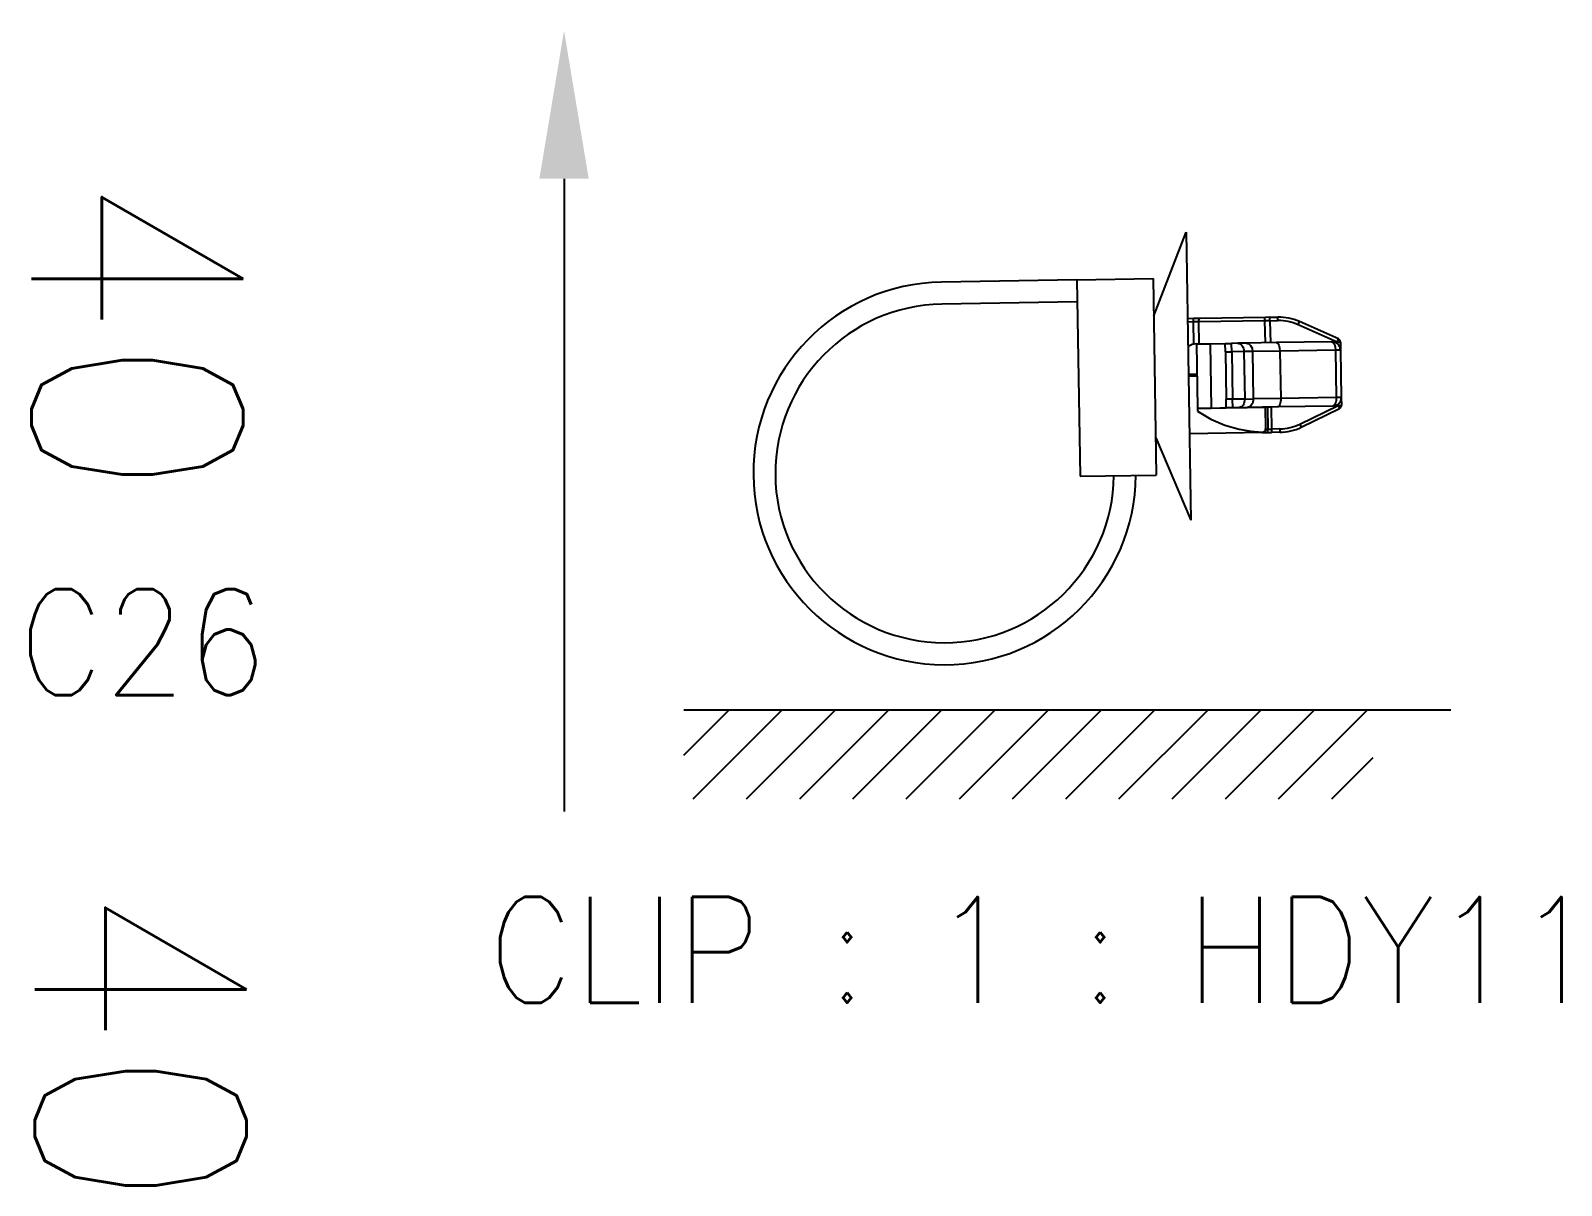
# Model space of a CAD drawing. Header units: inches. Extents: x 47316 to 59086, y 3141 to 11743.
# Drawn here: x 51728.95 to 51765.11, y 6190.77 to 6218.04 of the extents above; entities that cross this region are included whole.
import ezdxf

# ---------------------------------------------------------------- set-up
doc = ezdxf.new("R2010")
doc.units = ezdxf.units.IN
doc.header["$MEASUREMENT"] = 0
doc.styles.get("Standard").update_dxf_attribs({"font": ''})
doc.styles.get('Standard').set_extended_font_data('SimSun')
doc.linetypes.add('_VH_OTCON', pattern='A,0.0001,[7,VeSys.shx,S=0.1,R=0,X=0,Y=0],-0.4,[7,VeSys.shx,S=0.1,R=0,X=0,Y=0],-0.4,["X",Standard,S=1,R=0,X=-0.5,Y=-0.5],-0.0001,[7,VeSys.shx,S=0.1,R=0,X=0,Y=0],-0.4', length=1.2002)

msp = doc.modelspace()

# ---------------------------------------------------------------- linework, layer by layer
msp.add_line((51741.549, 6214.544), (51741.549, 6199.597))
at = {"color": 0, "linetype": 'ByBlock', "lineweight": -3, "ltscale": 0.132311}
for p, q in [((51755.48, 6211.307, 0), (51756.248, 6213.28, 0)), ((51755.528, 6208.427, 0), (51756.36, 6206.48, 0))]:
    msp.add_line(p, q, dxfattribs=at)
at = {"color": 0, "linetype": 'ByBlock', "lineweight": -3, "ltscale": 0.425}
msp.add_line((51756.248, 6213.28, 0), (51756.36, 6206.48, 0), dxfattribs=at)
at = {"color": 0, "linetype": 'ByBlock', "lineweight": -3, "ltscale": 0.2}
for p, q in [((51753.666, 6212.157, 0), (51750.466, 6212.104, 0)), ((51753.675, 6211.637, 0), (51750.475, 6211.584, 0))]:
    msp.add_line(p, q, dxfattribs=at)
at = {"color": 0, "linetype": 'ByBlock', "lineweight": -3, "ltscale": 0.1125}
for p, q in [((51753.666, 6212.157, 0), (51755.466, 6212.187, 0)), ((51753.742, 6207.518, 0), (51755.542, 6207.547, 0))]:
    msp.add_line(p, q, dxfattribs=at)
at = {"color": 0, "linetype": 'ByBlock', "lineweight": -3, "ltscale": 0.289999}
msp.add_line((51753.666, 6212.157, 0), (51753.742, 6207.518, 0), dxfattribs=at)
at = {"color": 0, "linetype": 'ByBlock', "lineweight": -3, "ltscale": 0.096026}
for p, q in [((51755.466, 6212.187, 0), (51755.491, 6210.65, 0)), ((51755.517, 6209.083, 0), (51755.542, 6207.547, 0))]:
    msp.add_line(p, q, dxfattribs=at)
at = {"color": 0, "linetype": 'ByBlock', "lineweight": -3, "ltscale": 0.008443}
for p, q in [((51756.417, 6211.242, 0), (51756.281, 6211.24, 0)), ((51756.418, 6211.162, 0), (51756.283, 6211.16, 0))]:
    msp.add_line(p, q, dxfattribs=at)
at = {"color": 0, "linetype": 'ByBlock', "lineweight": -3, "ltscale": 0.009488}
msp.add_line((51756.568, 6211.245, 0), (51756.417, 6211.242, 0), dxfattribs=at)
at = {"color": 0, "linetype": 'ByBlock', "lineweight": -3, "ltscale": 0.005}
for p, q in [((51756.418, 6211.162, 0), (51756.417, 6211.242, 0)), ((51758.227, 6211.192, 0), (51758.226, 6211.272, 0)), ((51758.416, 6211.195, 0), (51758.415, 6211.275, 0)), ((51758.892, 6211.098, 0), (51758.924, 6211.171, 0)), ((51759.811, 6210.687, 0), (51759.844, 6210.76, 0)), ((51759.811, 6210.687, 0), (51759.891, 6210.688, 0)), ((51759.836, 6209.189, 0), (51759.916, 6209.19, 0)), ((51759.836, 6209.189, 0), (51759.871, 6209.117, 0)), ((51758.263, 6208.632, 0), (51758.264, 6208.552, 0)), ((51758.458, 6208.635, 0), (51758.46, 6208.555, 0)), ((51758.93, 6208.748, 0), (51758.965, 6208.676, 0))]:
    msp.add_line(p, q, dxfattribs=at)
at = {"color": 0, "linetype": 'ByBlock', "lineweight": -3, "ltscale": 0.007906}
msp.add_line((51756.544, 6211.164, 0), (51756.418, 6211.162, 0), dxfattribs=at)
at = {"color": 0, "linetype": 'ByBlock', "lineweight": -3, "ltscale": 0.032832}
msp.add_line((51756.427, 6210.637, 0), (51756.418, 6211.162, 0), dxfattribs=at)
at = {"color": 0, "linetype": 'ByBlock', "lineweight": -3, "ltscale": 0.097302}
for p, q in [((51758.101, 6211.19, 0), (51756.544, 6211.164, 0)), ((51758.125, 6211.27, 0), (51756.568, 6211.245, 0))]:
    msp.add_line(p, q, dxfattribs=at)
at = {"color": 0, "linetype": 'ByBlock', "lineweight": -3, "ltscale": 0.0325}
for p, q in [((51756.553, 6210.644, 0), (51756.544, 6211.164, 0)), ((51758.101, 6211.19, 0), (51758.11, 6210.67, 0)), ((51758.227, 6211.192, 0), (51758.236, 6210.672, 0)), ((51758.165, 6209.15, 0), (51758.174, 6208.631, 0)), ((51758.255, 6209.152, 0), (51758.263, 6208.632, 0))]:
    msp.add_line(p, q, dxfattribs=at)
at = {"color": 0, "linetype": 'ByBlock', "lineweight": -3, "ltscale": 0.007907}
msp.add_line((51758.227, 6211.192, 0), (51758.101, 6211.19, 0), dxfattribs=at)
at = {"color": 0, "linetype": 'ByBlock', "lineweight": -3, "ltscale": 0.006325}
msp.add_line((51758.226, 6211.272, 0), (51758.125, 6211.27, 0), dxfattribs=at)
at = {"color": 0, "linetype": 'ByBlock', "lineweight": -3, "ltscale": 0.011804}
for p, q in [((51758.226, 6211.272, 0), (51758.415, 6211.275, 0)), ((51758.227, 6211.192, 0), (51758.416, 6211.195, 0))]:
    msp.add_line(p, q, dxfattribs=at)
at = {"color": 0, "linetype": 'ByBlock', "lineweight": -3, "ltscale": 0.062941}
for p, q in [((51759.811, 6210.687, 0), (51758.892, 6211.098, 0)), ((51758.93, 6208.748, 0), (51759.836, 6209.189, 0))]:
    msp.add_line(p, q, dxfattribs=at)
at = {"color": 0, "linetype": 'ByBlock', "lineweight": -3, "ltscale": 0.062942}
for p, q in [((51759.844, 6210.76, 0), (51758.924, 6211.171, 0)), ((51758.965, 6208.676, 0), (51759.871, 6209.117, 0))]:
    msp.add_line(p, q, dxfattribs=at)
at = {"color": 0, "linetype": 'ByBlock', "lineweight": -3, "ltscale": 0.097948}
msp.add_line((51755.491, 6210.65, 0), (51755.517, 6209.083, 0), dxfattribs=at)
at = {"color": 0, "linetype": 'ByBlock', "lineweight": -3, "ltscale": 0.02}
for p, q in [((51756.491, 6210.643, 0), (51756.811, 6210.648, 0)), ((51756.516, 6209.123, 0), (51756.836, 6209.129, 0))]:
    msp.add_line(p, q, dxfattribs=at)
at = {"color": 0, "linetype": 'ByBlock', "lineweight": -3, "ltscale": 0.095}
for p, q in [((51756.491, 6210.643, 0), (51756.516, 6209.123, 0)), ((51756.811, 6210.648, 0), (51756.836, 6209.129, 0))]:
    msp.add_line(p, q, dxfattribs=at)
at = {"color": 0, "linetype": 'ByBlock', "lineweight": -3, "ltscale": 0.022501}
for p, q in [((51756.811, 6210.648, 0), (51757.171, 6210.654, 0)), ((51756.836, 6209.129, 0), (51757.196, 6209.135, 0))]:
    msp.add_line(p, q, dxfattribs=at)
at = {"color": 0, "linetype": 'ByBlock', "lineweight": -3, "ltscale": 0.009364}
for p, q in [((51757.171, 6210.654, 0), (51757.321, 6210.657, 0)), ((51757.175, 6210.454, 0), (51757.324, 6210.457, 0)), ((51757.343, 6209.337, 0), (51757.193, 6209.335, 0)), ((51757.346, 6209.137, 0), (51757.196, 6209.135, 0))]:
    msp.add_line(p, q, dxfattribs=at)
at = {"color": 0, "linetype": 'ByBlock', "lineweight": -3, "ltscale": 0.0125}
for p, q in [((51757.175, 6210.454, 0), (51757.171, 6210.654, 0)), ((51757.324, 6210.457, 0), (51757.321, 6210.657, 0)), ((51756.503, 6209.923, 0), (51756.303, 6209.92, 0)), ((51756.504, 6209.883, 0), (51756.304, 6209.88, 0)), ((51757.196, 6209.135, 0), (51757.193, 6209.335, 0)), ((51757.346, 6209.137, 0), (51757.343, 6209.337, 0))]:
    msp.add_line(p, q, dxfattribs=at)
at = {"color": 0, "linetype": 'ByBlock', "lineweight": -3, "ltscale": 0.009006}
for p, q in [((51757.465, 6210.659, 0), (51757.321, 6210.657, 0)), ((51757.49, 6209.139, 0), (51757.346, 6209.137, 0))]:
    msp.add_line(p, q, dxfattribs=at)
at = {"color": 0, "linetype": 'ByBlock', "lineweight": -3, "ltscale": 0.012637}
for p, q in [((51757.667, 6210.662, 0), (51757.465, 6210.659, 0)), ((51757.815, 6210.465, 0), (51757.612, 6210.462, 0)), ((51757.49, 6209.139, 0), (51757.692, 6209.143, 0)), ((51757.631, 6209.342, 0), (51757.833, 6209.345, 0))]:
    msp.add_line(p, q, dxfattribs=at)
at = {"color": 0, "linetype": 'ByBlock', "lineweight": -3, "ltscale": 0.04455}
for p, q in [((51758.38, 6210.674, 0), (51757.667, 6210.662, 0)), ((51758.405, 6209.154, 0), (51757.692, 6209.143, 0))]:
    msp.add_line(p, q, dxfattribs=at)
at = {"color": 0, "linetype": 'ByBlock', "lineweight": -3, "ltscale": 0.081943}
for p, q in [((51759.691, 6210.696, 0), (51758.38, 6210.674, 0)), ((51759.773, 6210.497, 0), (51758.463, 6210.476, 0)), ((51759.716, 6209.176, 0), (51758.405, 6209.154, 0)), ((51759.792, 6209.377, 0), (51758.481, 6209.356, 0))]:
    msp.add_line(p, q, dxfattribs=at)
at = {"color": 0, "linetype": 'ByBlock', "lineweight": -3, "ltscale": 0.001816}
for p, q in [((51759.811, 6210.687, 0), (51759.812, 6210.658, 0)), ((51759.835, 6209.218, 0), (51759.836, 6209.189, 0))]:
    msp.add_line(p, q, dxfattribs=at)
at = {"color": 0, "linetype": 'ByBlock', "lineweight": -3, "ltscale": 0.011816}
for p, q in [((51759.891, 6210.688, 0), (51759.894, 6210.499, 0)), ((51759.913, 6209.379, 0), (51759.916, 6209.19, 0))]:
    msp.add_line(p, q, dxfattribs=at)
at = {"color": 0, "linetype": 'ByBlock', "lineweight": -3, "ltscale": 0.07}
for p, q in [((51757.175, 6210.454, 0), (51757.193, 6209.335, 0)), ((51757.324, 6210.457, 0), (51757.343, 6209.337, 0)), ((51757.612, 6210.462, 0), (51757.631, 6209.342, 0)), ((51757.815, 6210.465, 0), (51757.833, 6209.345, 0)), ((51758.463, 6210.476, 0), (51758.481, 6209.356, 0)), ((51759.773, 6210.497, 0), (51759.792, 6209.377, 0)), ((51759.894, 6210.499, 0), (51759.913, 6209.379, 0))]:
    msp.add_line(p, q, dxfattribs=at)
at = {"color": 0, "linetype": 'ByBlock', "lineweight": -3, "ltscale": 0.018011}
for p, q in [((51757.612, 6210.462, 0), (51757.324, 6210.457, 0)), ((51757.631, 6209.342, 0), (51757.343, 6209.337, 0))]:
    msp.add_line(p, q, dxfattribs=at)
at = {"color": 0, "linetype": 'ByBlock', "lineweight": -3, "ltscale": 0.0405}
for p, q in [((51758.463, 6210.476, 0), (51757.815, 6210.465, 0)), ((51758.481, 6209.356, 0), (51757.833, 6209.345, 0))]:
    msp.add_line(p, q, dxfattribs=at)
at = {"color": 0, "linetype": 'ByBlock', "lineweight": -3, "ltscale": 0.007544}
for p, q in [((51759.894, 6210.499, 0), (51759.773, 6210.497, 0)), ((51759.913, 6209.379, 0), (51759.792, 6209.377, 0))]:
    msp.add_line(p, q, dxfattribs=at)
at = {"color": 0, "linetype": 'ByBlock', "lineweight": -3, "ltscale": 0.0025}
msp.add_line((51756.439, 6209.882, 0), (51756.438, 6209.922, 0), dxfattribs=at)
at = {"color": 0, "linetype": 'ByBlock', "lineweight": -3, "ltscale": 0.1}
msp.add_line((51756.516, 6209.123, 0), (51758.116, 6209.15, 0), dxfattribs=at)
at = {"color": 0, "linetype": 'ByBlock', "lineweight": -3, "ltscale": 0.004339}
msp.add_line((51756.516, 6209.123, 0), (51756.517, 6209.054, 0), dxfattribs=at)
at = {"color": 0, "linetype": 'ByBlock', "lineweight": -3, "ltscale": 0.031953}
msp.add_line((51758.116, 6209.15, 0), (51758.124, 6208.638, 0), dxfattribs=at)
at = {"color": 0, "linetype": 'ByBlock', "lineweight": -3, "ltscale": 0.003059}
msp.add_line((51758.165, 6209.15, 0), (51758.116, 6209.15, 0), dxfattribs=at)
at = {"color": 0, "linetype": 'ByBlock', "lineweight": -3, "ltscale": 0.000233459}
msp.add_line((51758.169, 6209.151, 0), (51758.165, 6209.15, 0), dxfattribs=at)
at = {"color": 0, "linetype": 'ByBlock', "lineweight": -3, "ltscale": 0.005363}
msp.add_line((51758.255, 6209.152, 0), (51758.169, 6209.151, 0), dxfattribs=at)
at = {"color": 0, "linetype": 'ByBlock', "lineweight": -3}
for p, q in [((51756.517, 6209.054, 0), (51756.828, 6208.869, 0)), ((51756.828, 6208.869, 0), (51757.157, 6208.728, 0)), ((51757.157, 6208.728, 0), (51757.498, 6208.632, 0)), ((51757.498, 6208.632, 0), (51757.771, 6208.586, 0)), ((51757.771, 6208.586, 0), (51758.046, 6208.561, 0))]:
    msp.add_line(p, q, dxfattribs=at)
at = {"color": 0, "linetype": 'ByBlock', "lineweight": -3, "ltscale": 0.107719}
msp.add_line((51758.049, 6208.548, 0), (51756.326, 6208.52, 0), dxfattribs=at)
at = {"color": 0, "linetype": 'ByBlock', "lineweight": -3, "ltscale": 0.000715637}
msp.add_line((51758.046, 6208.561, 0), (51758.046, 6208.549, 0), dxfattribs=at)
at = {"color": 0, "linetype": 'ByBlock', "lineweight": -3, "ltscale": 0.00896}
msp.add_line((51758.049, 6208.548, 0), (51758.193, 6208.551, 0), dxfattribs=at)
at = {"color": 0, "linetype": 'ByBlock', "lineweight": -3, "ltscale": 0.000495148}
msp.add_line((51758.124, 6208.638, 0), (51758.125, 6208.631, 0), dxfattribs=at)
at = {"color": 0, "linetype": 'ByBlock', "lineweight": -3, "ltscale": 9.0198e-05}
msp.add_line((51758.125, 6208.631, 0), (51758.126, 6208.63, 0), dxfattribs=at)
at = {"color": 0, "linetype": 'ByBlock', "lineweight": -3, "ltscale": 0.002986}
msp.add_line((51758.126, 6208.63, 0), (51758.174, 6208.631, 0), dxfattribs=at)
at = {"color": 0, "linetype": 'ByBlock', "lineweight": -3, "ltscale": 0.005597}
msp.add_line((51758.174, 6208.631, 0), (51758.263, 6208.632, 0), dxfattribs=at)
at = {"color": 0, "linetype": 'ByBlock', "lineweight": -3, "ltscale": 0.004477}
msp.add_line((51758.193, 6208.551, 0), (51758.264, 6208.552, 0), dxfattribs=at)
at = {"color": 0, "linetype": 'ByBlock', "lineweight": -3, "ltscale": 0.012206}
for p, q in [((51758.458, 6208.635, 0), (51758.263, 6208.632, 0)), ((51758.46, 6208.555, 0), (51758.264, 6208.552, 0))]:
    msp.add_line(p, q, dxfattribs=at)
at = {"color": 0, "lineweight": -3}
for p, q in [((51744.377, 6202.002), (51762.502, 6202.002, 0)), ((51744.377, 6200.931), (51745.448, 6202.002)), ((51744.602, 6199.9), (51746.705, 6202.002)), ((51745.859, 6199.9), (51747.962, 6202.002)), ((51747.117, 6199.9), (51749.219, 6202.002)), ((51748.374, 6199.9), (51750.476, 6202.002)), ((51749.631, 6199.9), (51751.734, 6202.002)), ((51750.888, 6199.9), (51752.991, 6202.002)), ((51752.146, 6199.9), (51754.248, 6202.002)), ((51753.403, 6199.9), (51755.505, 6202.002)), ((51754.66, 6199.9), (51756.763, 6202.002)), ((51755.917, 6199.9), (51758.02, 6202.002)), ((51757.175, 6199.9), (51759.277, 6202.002)), ((51758.432, 6199.9), (51760.534, 6202.002)), ((51759.689, 6199.9), (51760.666, 6200.877))]:
    msp.add_line(p, q, dxfattribs=at)
at = {"color": 0, "linetype": 'ByBlock', "lineweight": -3}
for centre, radius, start, end in [((51750.541, 6207.585, 0), 4.52, 90.9416, 359.4203), ((51750.541, 6207.585, 0), 4, 90.9416, 359.2225), ((51758.435, 6210.075, 0), 1.2, 65.9247, 90.9416), ((51758.435, 6210.075, 0), 1.12, 65.9247, 90.9416), ((51756.498, 6210.243, 0), 0.4, 90.9416, 120.9416), ((51759.694, 6210.496, 0), 0.2, 0.9416, 90.9416), ((51759.811, 6210.687, 0), 0.08, 0.9416, 65.9247), ((51759.713, 6209.376, 0), 0.2, 270.9416, 0.9416), ((51759.836, 6209.189, 0), 0.08, 295.9585, 0.9416), ((51758.05, 6208.635, 0), 0.0745, 266.8653, 2.5422), ((51758.045, 6208.629, 0), 0.0799, 270.8843, 0.8842), ((51758.048, 6208.552, 0), 0.00347, 226.551, 289.7792), ((51758.44, 6209.755, 0), 1.12, 270.9416, 295.9585), ((51758.44, 6209.755, 0), 1.2, 270.9416, 295.9585)]:
    msp.add_arc(centre, radius, start, end, dxfattribs=at)
at = {"color": 0, "linetype": 'ByBlock', "lineweight": -3, "extrusion": (0, 0, -1)}
for centre, major_axis, ratio, start_param, end_param in [((51756.57, 6211.165, 0), (-0.0013, 0.08), 0.316228, 4.712389, 6.283185), ((51758.126, 6211.19, 0), (-0.0013, 0.08), 0.316228, 4.712389, 6.283185), ((51757.468, 6210.459, 0), (-0.003, 0.2), 0.720438, 6.283185, 7.853982), ((51757.671, 6210.463, 0), (-0.003, 0.2), 0.720438, 0, 1.570796), ((51758.383, 6210.474, 0), (-0.003, 0.2), 0.396439, -6.283185, -4.712389), ((51759.694, 6210.496, 0), (-0.003, 0.2), 0.396439, 0, 1.570796), ((51757.487, 6209.339, 0), (-0.003, 0.2), 0.720438, 1.570796, 3.141593), ((51757.689, 6209.343, 0), (-0.003, 0.2), 0.720438, 1.570796, 3.141593), ((51758.402, 6209.354, 0), (-0.003, 0.2), 0.396439, 1.570796, 3.141593), ((51759.713, 6209.376, 0), (-0.003, 0.2), 0.396439, 1.570796, 3.141593), ((51758.048, 6208.628, 0), (-0.0013, 0.08), 0.97071, 1.570796, 3.141593), ((51758.191, 6208.631, 0), (-0.0013, 0.08), 0.22389, 3.141593, 4.712389)]:
    msp.add_ellipse(centre, major_axis=major_axis, ratio=ratio, start_param=start_param, end_param=end_param, dxfattribs=at)
msp.add_solid([(51740.965, 6214.544), (51741.549, 6218.044), (51742.132, 6214.544)])

# ---------------------------------------------------------------- texts
at = {"color": 7, "linetype": '_VH_OTCON', "lineweight": 18, "ltscale": 5, "char_height": 5, "width": 8.57143, "attachment_point": 1, "rotation": 270}
for insert in [(51733.964, 6214.692), (51734.045, 6197.902)]:
    msp.add_mtext('\\Fromans.shx;\\W0.9000000000;\\T1.0000000000;\\o\\l40', dxfattribs=dict(at, insert=insert))
at = {"color": 21, "linetype": 'Continuous', "lineweight": 15, "insert": (51728.656, 6204.848), "char_height": 2.5, "width": 6.53571, "attachment_point": 1}
msp.add_mtext('\\Fromans.shx;\\W0.9000000000;\\T1.0000000000;\\o\\lC26', dxfattribs=at)
at = {"color": 42, "linetype": 'Continuous', "lineweight": 15, "insert": (51739.751, 6197.581), "char_height": 2.5, "width": 31.28571, "attachment_point": 1}
msp.add_mtext('\\Fromans.shx;\\W0.9000000000;\\T1.0000000000;\\o\\lCLIP : 1 : HDY11', dxfattribs=at)

doc.saveas('drawing.dxf')
